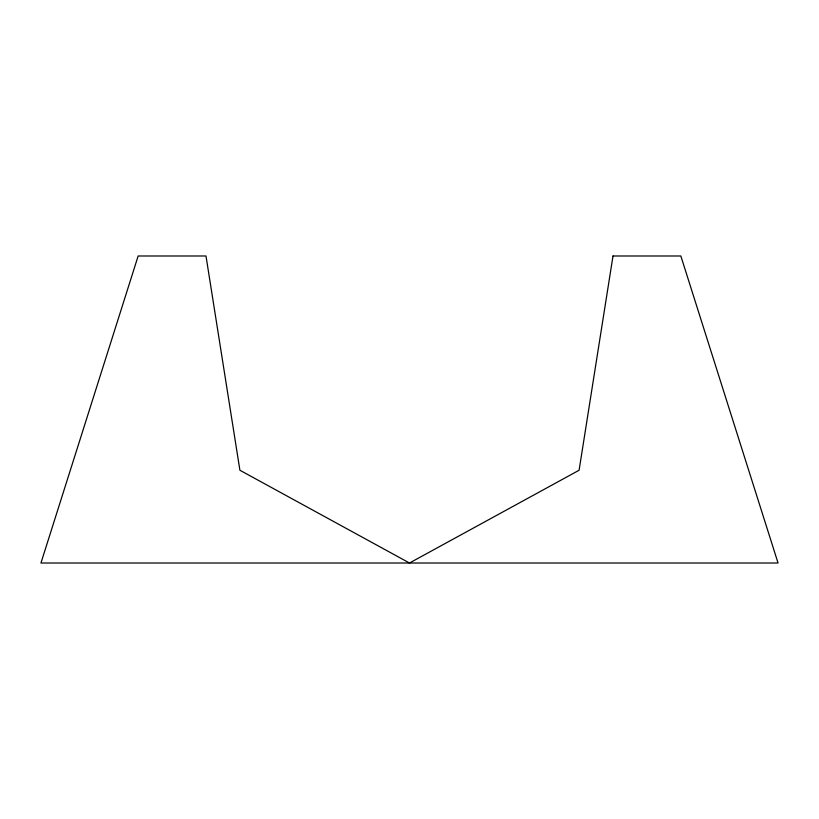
<?xml version="1.0" encoding="UTF-8"?>
<svg xmlns="http://www.w3.org/2000/svg" width="819" height="819" viewBox="0 0 819 819"><rect width="100%" height="100%" fill="white"/><g stroke="black" fill="none" stroke-linecap="round" stroke-linejoin="round"><path stroke-width="1.23" d="M613.011 255.989L579.094 470.249L409.5 563.011L239.906 470.249L205.989 255.989L138.155 255.989L40.95 563.011L778.05 563.011L680.845 255.989L613.011 255.989"/></g></svg>
